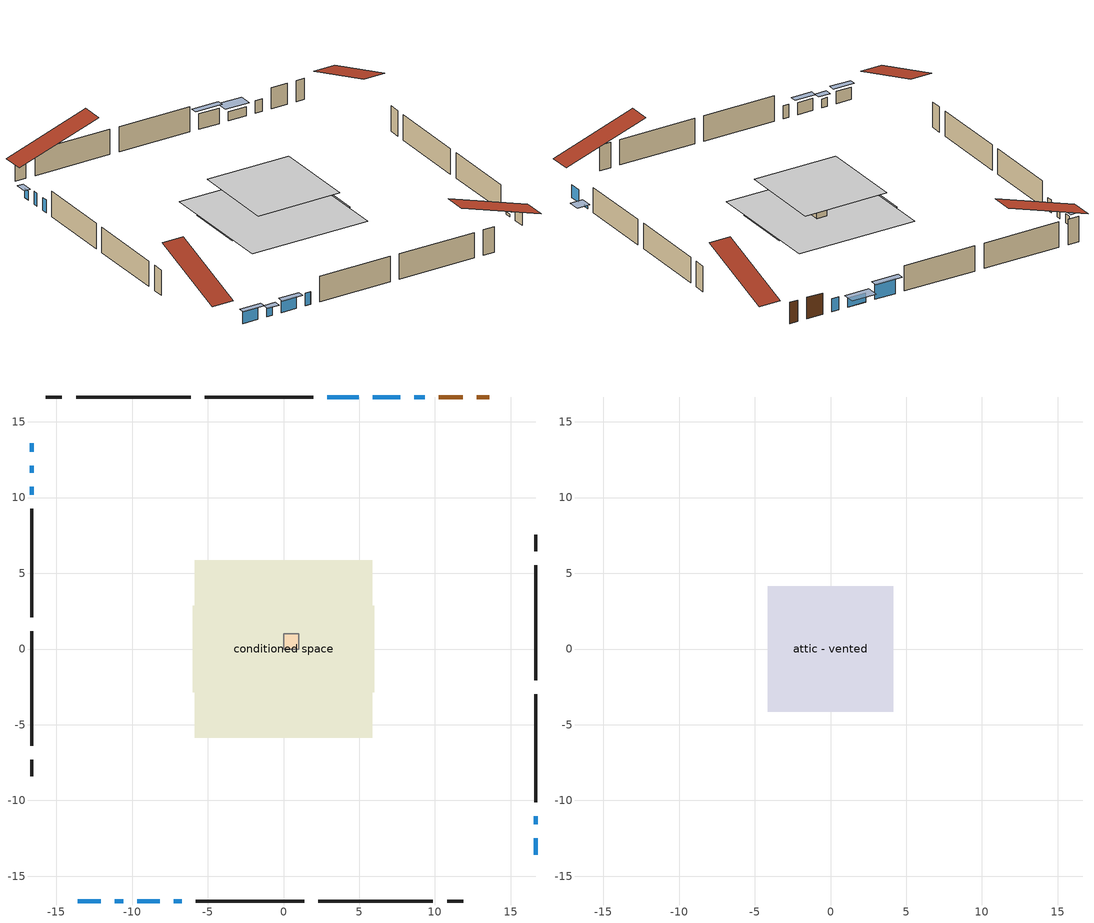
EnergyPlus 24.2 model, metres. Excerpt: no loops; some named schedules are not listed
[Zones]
conditioned space
 floor adiabatic (AdiabaticFloorConstruction): -5.85,-5.85 -5.85,5.85 5.85,5.85 5.85,-5.85 z0
 floor foundation (Slab1 construction): -5.98,-2.86 -5.98,2.86 5.98,2.86 5.98,-2.86 z0
 wall outside (AdiabaticWallConstruction 1): 13.59,16.64 12.76,16.64 / 11.83,16.64 10.24,16.64 z0:2.03
 wall outside (AdiabaticWallConstruction): 16.64,-13.59 16.64,-12.51 / 9.31,16.64 8.62,16.64 / -7.25,-16.64 -6.7,-16.64 / -16.64,12.1 -16.64,11.64 / -16.64,10.72 -16.64,10.17 z0:1.22; -13.59,-16.64 -12.06,-16.64 z0:1.17; -11.13,-16.64 -10.57,-16.64 z0:0.84; -9.65,-16.64 -8.17,-16.64 z0:1.14; -16.64,13.59 -16.64,13.03 z0:0.86; 16.64,-11.58 16.64,-11.04 z0:0.23; 7.69,16.64 5.89,16.64 z0:0.89; 4.96,16.64 2.88,16.64 z0:1.47
 wall outside (Wall1 construction): 1.95,16.64 -5.19,16.64 / -5.78,-16.64 1.36,-16.64 / -16.64,9.25 -16.64,2.11 / 16.64,-10.12 16.64,-2.98 z0:2.44
 wall outside (Wall2 construction): -6.12,16.64 -13.7,16.64 / 2.29,-16.64 9.87,-16.64 / -16.64,1.18 -16.64,-6.4 / 16.64,-2.05 16.64,5.53 z0:2.44
 wall outside (Wall3 construction): -14.63,16.64 -15.71,16.64 / 10.8,-16.64 11.88,-16.64 / -16.64,-7.33 -16.64,-8.41 / 16.64,6.46 16.64,7.54 z0:2.44
 window (WindowConstruction): 16.64,-13.59 16.64,-12.51 z0:1.22
 window (WindowConstruction 7): -13.59,-16.64 -12.06,-16.64 z0:1.17
 window (WindowConstruction 8): -11.13,-16.64 -10.58,-16.64 z0:0.84
 window (WindowConstruction 9): -9.65,-16.64 -8.17,-16.64 z0:1.14
 window (WindowConstruction 10): -16.64,13.59 -16.64,13.03 z0:0.86
 window (WindowConstruction 1): 9.31,16.64 8.62,16.64 z0:1.22
 window (WindowConstruction 2): -7.25,-16.64 -6.71,-16.64 z0:1.22
 window (WindowConstruction 3): -16.64,12.1 -16.64,11.64 z0:1.22
 window (WindowConstruction 4): -16.64,10.71 -16.64,10.18 z0:1.22
 window (WindowConstruction 11): 16.64,-11.58 16.64,-11.05 z0:0.23
 window (WindowConstruction 5): 7.69,16.64 5.89,16.64 z0:0.89
 window (WindowConstruction 6): 4.96,16.64 2.88,16.64 z0:1.47
 door (Door): 13.59,16.64 12.76,16.64 z0:2.03
 door (Door 1): 11.83,16.64 10.24,16.64 z0:2.03
 ceiling adiabatic (AdiabaticFloorConstruction): 5.85,-5.85 5.85,5.85 -5.85,5.85 -5.85,-5.85 z0
furnace airloop ret air zone
 floor adiabatic (AdiabaticConst): 0,0 0,1 1,1 1,0 z0
 wall adiabatic (AdiabaticConst): 0,1 0,0 1,0 1,1 0,1 z0:1
 ceiling adiabatic (AdiabaticConst): 1,0 1,1 0,1 0,0 z1
attic - vented
 floor to conditioned space (Floor1 construction Reversed): -4.13,-4.13 -4.13,4.13 4.13,4.13 4.13,-4.13 z2.44
 roof outside (Roof1 construction): 14.51,16.64,2.44 14.51,8.58,5.12 16.64,8.58,5.12 16.64,16.64,2.44; -14.51,-16.64,2.44 -14.51,-8.58,5.12 -16.64,-8.58,5.12 -16.64,-16.64,2.44; -16.64,14.51,2.44 -8.58,14.51,5.12 -8.58,16.64,5.12 -16.64,16.64,2.44; 16.64,-14.51,2.44 8.58,-14.51,5.12 8.58,-16.64,5.12 16.64,-16.64,2.44
shading: -11.76,-16.64 -13.88,-16.64 -13.88,-17.25 -11.76,-17.25 z1.47; -10.28,-16.64 -11.43,-16.64 -11.43,-17.25 -10.28,-17.25 z1.14; -7.88,-16.64 -9.94,-16.64 -9.94,-17.25 -7.88,-17.25 z1.44; -16.64,12.73 -16.64,13.88 -17.25,13.88 -17.25,12.73 z1.16; 16.64,-10.75 16.64,-11.88 17.86,-11.88 17.86,-10.75 z0.53; 5.59,16.64 7.99,16.64 7.99,17.86 5.59,17.86 z1.19; 2.58,16.64 5.26,16.64 5.26,17.25 2.58,17.25 z1.77
[Building]
Building 1: Terrain=Suburbs
[Site:Location]
Vancouver Intl AP_BC: Latitude {deg}=49.19; Longitude {deg}=-123.18; Time Zone {hr}=-8; Elevation {m}=4; Keep Site Location Information=Yes
[Site:GroundTemperature:Shallow]
8.06451, 6.96315, 6.87495, 7.3976, 9.49575, 11.5841, 13.3946, 14.5416, 14.639, 13.7062, 11.9418, 9.91751
[Site:WaterMainsTemperature]
Calculation Method=Schedule; Temperature Schedule=mains temperature schedule
[Material] Roughness=Rough; Thermal Absorptance=0.9
Name | Thickness {m} | Conductivity {W/m-K} | Density {kg/m3} | Specific Heat {J/kg-K} | Solar Absorptance | Visible Absorptance
asphalt or fiberglass shingles | 0.00635 | 0.162714 | 1121.4 | 1465.45 | 0.4 | 0.4
ceiling stud and cavity | 0.1397 | 0.0798965 | 65.682 | 1177.47 | 0.7 | 0.7
concrete 4.0 in. | 0.1016 | 1.803125 | 2242.8 | 837.4 | 0.7 | 0.7
door material | 0.04445 | 0.327969 | 512.64 | 1214.23 | 0.7 | 0.7
floor covering | 0.0127 | 0.0433444 | 54.468 | 1339.84 | 0.6 | 0.6
floor rigid ins; wall rigid ins | 0.512978 | 0.029427 | 32.04 | 1214.23 | 0.7 | 0.7
floor stud and cavity | 0.1397 | 1.75129 | 37.0049 | 1207.88 | 0.7 | 0.7
furniture material conditioned space 1 | 0.1524 | 0.115458 | 640.8 | 1214.23 | 0.6 | 0.6
gypsum board | 0.0127 | 0.160291 | 801 | 837.4 | 0.6 | 0.6
osb sheathing 0.5 in. | 0.0127 | 0.115458 | 512.64 | 1214.23 | 0.7 | 0.7
osb sheathing 0.75 in. | 0.01905 | 0.115458 | 512.64 | 1214.23 | 0.7 | 0.7
wall stud and cavity | 0.1397 | 0.128797 | 139.0536 | 1170.24 | 0.7 | 0.7
wall stud and cavity 1 | 0.1397 | 0.12838 | 139.0536 | 1170.24 | 0.7 | 0.7
wall stud and cavity 2 | 0.1397 | 0.109433 | 139.0536 | 1170.24 | 0.7 | 0.7
wall stud and cavity 3 | 0.0889 | 0.380278 | 52.3479 | 1209.89 | 0.7 | 0.7
wall stud and cavity 4 | 0.0889 | 0.391764 | 83.0341 | 1211.67 | 0.7 | 0.7
wood siding | 0.0254 | 0.102417 | 544.68 | 1172.36 | 0.4 | 0.4
wood siding 1; wood siding 2 | 0.0254 | 0.102417 | 544.68 | 1172.36 | 0.7 | 0.7
[Material:NoMass]
Adiabatic: Roughness=Rough; Thermal Resistance {m2-K/W}=176.1; Thermal Absorptance=0.9; Solar Absorptance=0.7; Visible Absorptance=0.7
[WindowMaterial:SimpleGlazingSystem]
Name | U-Factor {W/m2-K} | Solar Heat Gain Coefficient
WindowMaterial | 5.17039 | 0.63
WindowMaterial 1 | 4.91147 | 0.64
WindowMaterial 10 | 5.80348 | 0.53
WindowMaterial 2 | 5.34981 | 0.62
WindowMaterial 3 | 4.73659 | 0.65
WindowMaterial 4 | 4.36695 | 0.67
WindowMaterial 5 | 3.94167 | 0.7
WindowMaterial 6 | 4.28235 | 0.68
WindowMaterial 7 | 5.53662 | 0.61
WindowMaterial 8 | 4.32323 | 0.68
WindowMaterial 9 | 5.50028 | 0.61
[Construction]
AdiabaticConst: Adiabatic
AdiabaticFloorConstruction: floor stud and cavity, floor rigid ins, osb sheathing 0.75 in., floor covering
AdiabaticWallConstruction: wood siding 1, wall rigid ins, wall stud and cavity 3, gypsum board
AdiabaticWallConstruction 1: wood siding 2, wall rigid ins, wall stud and cavity 3, gypsum board
Door; Door 1: door material
Floor1 construction Reversed: gypsum board, ceiling stud and cavity
furniture construction conditioned space 1: furniture material conditioned space 1
PartitionWallConstruction: gypsum board, wall stud and cavity 4, gypsum board
Roof1 construction: asphalt or fiberglass shingles
Slab1 construction: concrete 4.0 in.
Wall1 construction: wood siding, osb sheathing 0.5 in., wall stud and cavity, gypsum board
Wall2 construction: wood siding, osb sheathing 0.5 in., wall stud and cavity 1, gypsum board
Wall3 construction: wood siding, osb sheathing 0.5 in., wall stud and cavity 2, gypsum board
WindowConstruction; WindowConstruction 2: WindowMaterial
WindowConstruction 1: WindowMaterial 1
WindowConstruction 10: WindowMaterial 9
WindowConstruction 11: WindowMaterial 10
WindowConstruction 3: WindowMaterial 2
WindowConstruction 4: WindowMaterial 3
WindowConstruction 5: WindowMaterial 4
WindowConstruction 6: WindowMaterial 5
WindowConstruction 7: WindowMaterial 6
WindowConstruction 8: WindowMaterial 7
WindowConstruction 9: WindowMaterial 8
[Zone] Multiplier=1
Name | Volume {m3} | Part of Total Floor Area
attic - vented | 29.8018 | Yes
conditioned space | 354.3 | Yes
furnace airloop ret air zone | 1 | No
[Space]
Name | Zone | Volume {m3} | Space Type
attic - vented 1 | attic - vented | 29.8018
conditioned space 1 | conditioned space | 354.3
furnace airloop ret air space | furnace airloop ret air zone |  | Plenum Space Type
[OtherEquipment] Design Level Calculation Method=EquipmentLevel
Name | Fuel Type | Zone or ZoneList or Space or SpaceList | Schedule | Design Level {W} | Fraction Latent | Fraction Radiant | Fraction Lost
furnace airloop_0 RetCondToDZ; furnace airloop_0 SupCondToDZ; furnace airloop_0 SupSensLkToDZ | None | attic - vented 1 | Always On Discrete | 0 | 0 | 0 | 0
furnace airloop_0 SupLatLkToDZ | None | attic - vented 1 | Always On Discrete | 0 | 1 | 0 | 0
clothes dryer 1 | Electricity | conditioned space 1 | clothes dryer schedule | 0 | 0.015 | 0.081 | 0.85
cooking range 1 | Electricity | conditioned space 1 | cooking range schedule | 0 | 0.08 | 0.432 | 0.2
furnace airloop_0 SupCondToLv; furnace airloop_0 SupSensLkToCond; mech vent house fan sensible load | None | conditioned space 1 | Always On Discrete | 0 | 0 | 0 | 0
furnace airloop_0 SupLatLkToCond; mech vent house fan latent load | None | conditioned space 1 | Always On Discrete | 0 | 1 | 0 | 0
general water use latent | None | conditioned space 1 | general water use schedule | 62.594 | 1 | 0 | 0
general water use sensible | None | conditioned space 1 | general water use schedule | -61.6891 | 0 | 0.6 | 0
water heater energy adjustment1 | NaturalGas | conditioned space 1 | Always On Discrete | 0.01 | 0 | 0 | 1
furnace airloop_0 RetCondToRP; furnace airloop_0 RetSensLkToRP | None | furnace airloop ret air space | Always On Discrete | 0 | 0 | 0 | 0
furnace airloop_0 RetLatLkToRP | None | furnace airloop ret air space | Always On Discrete | 0 | 1 | 0 | 0
[ZoneInfiltration:DesignFlowRate] Schedule=Always On Discrete; Design Flow Rate Calculation Method=Flow/Zone; Design Flow Rate {m3/s}=0
Name | Zone or ZoneList or Space or SpaceList
attic_vented 1 duct leakage imbalance infil flow | attic - vented 1
infil flow; natural vent flow; whole house fan flow | conditioned space 1
[ZoneInfiltration:EffectiveLeakageArea]
infil attic - vented 1: Zone or Space=attic - vented 1; Schedule=Always On Discrete; Effective Air Leakage Area {cm2}=2829.52; Stack Coefficient=0.000186693; Wind Coefficient=9.23175e-06
[ZoneMixing] Schedule=Always On Continuous; Design Flow Rate Calculation Method=Flow/Zone; Design Flow Rate {m3/s}=0
Name | Zone or Space | Source Zone or Space
furnace airloop_0 ZoneMixCondToDZ mix; whole house fan mix | attic - vented | conditioned space
furnace airloop_0 ZoneMixDZToCond mix | conditioned space | attic - vented
[SurfaceProperty:ExposedFoundationPerimeter]
Slab1: Exposed Perimeter Calculation Method=TotalExposedPerimeter; Total Exposed Perimeter {m}=35.357
[InternalMass] Zone or ZoneList=conditioned space; Space or SpaceList=conditioned space 1
Name | Construction | Surface Area {m2}
furniture mass conditioned space 1 | furniture construction conditioned space 1 | 82.0719
partition wall mass | PartitionWallConstruction | 205.18
[Lights]
interior lighting: Zone or ZoneList or Space or SpaceList=conditioned space 1; Schedule=interior lighting schedule; Design Level Calculation Method=LightingLevel; Lighting Level {W}=343.2; Return Air Fraction=0; Fraction Radiant=0.6; Fraction Visible=0.2; Fraction Replaceable=1
[People]
occupants: Zone or ZoneList or Space or SpaceList=conditioned space 1; Number of People Schedule=occupants schedule; Number of People Calculation Method=People; Number of People=3; Fraction Radiant=0.314171; Sensible Heat Fraction=0.56303; Activity Level Schedule=occupants activity schedule; Carbon Dioxide Generation Rate {m3/s-W}=0; Enable ASHRAE 55 Comfort Warnings=No; Mean Radiant Temperature Calculation Type=EnclosureAveraged
[ElectricEquipment] Zone or ZoneList or Space or SpaceList=conditioned space 1; Design Level Calculation Method=EquipmentLevel
Name | Schedule | Design Level {W} | Fraction Latent | Fraction Radiant | Fraction Lost
clothes dryer | clothes dryer schedule | 140.772 | 0.015 | 0.081 | 0.85
clothes washer | clothes washer schedule | 32.1985 | 0.03 | 0.162 | 0.7
cooking range | cooking range schedule | 215.147 | 0.08 | 0.432 | 0.2
dishwasher | dishwasher schedule | 66.8632 | 0.3 | 0.18 | 0.4
fridge | fridge schedule | 72.9452 | 0 | 0.6 | 0
mech vent bath fan 0 | mech vent bath fan 0 schedule | 25.1 | 0 | 0 | 1
mech vent bath fan 1 | mech vent bath fan 1 schedule | 25.1 | 0 | 0 | 1
mech vent house fan | mech vent house fan schedule | 0 | 0 | 0 | 1
mech vent house fan cfis | mech vent house fan cfis schedule | 0 | 0 | 0 | 0
mech vent range fan 0 | mech vent range fan 0 schedule | 57 | 0 | 0 | 1
misc plug loads | misc plug loads schedule | 494.7 | 0.045 | 0.513 | 0.1
whole house fan | Always On Discrete | 0 | 0 | 0 | 1
[SpaceList]
Plenum Space Type: furnace airloop ret air space
[AvailabilityManager:Scheduled]
furnace airloop Availability Manager: Schedule=Always On Discrete
[AirLoopHVAC:ReturnPlenum]
Air Loop HVAC Return Plenum 1: Zone=furnace airloop ret air zone
[Foundation:Kiva]
Foundation Kiva 1: Initial Indoor Air Temperature {C}=18; Wall Height Above Grade {m}=0.1016; Wall Depth Below Slab {m}=0.2032
[Foundation:Kiva:Settings]
Soil Conductivity {W/m-K}=0.849921; Soil Density {kg/m3}=1842.3; Soil Specific Heat {J/kg-K}=418.7; Ground Solar Absorptivity=0.9; Ground Thermal Absorptivity=0.9; Ground Surface Roughness {m}=0.03; Far-Field Width {m}=40; Deep-Ground Boundary Condition=ZeroFlux; Deep-Ground Depth {m}=40; Minimum Cell Dimension {m}=0.2; Maximum Cell Growth Coefficient=3; Simulation Timestep=Timestep
[Exterior:Lights]
exterior lighting: Schedule=exterior lighting schedule; Design Level {W}=75.6
[EnergyManagementSystem:GlobalVariable]
furnace_airloop_0_DuctImbalLkExhFanEquivCond
furnace_airloop_0_DuctImbalLkExhFanEquivDZ
furnace_airloop_0_DuctImbalLkSupFanEquivCond
furnace_airloop_0_DuctImbalLkSupFanEquivDZ
furnace_airloop_0_DZ_T
furnace_airloop_0_DZ_W
furnace_airloop_0_RetCondToDZ
furnace_airloop_0_RetCondToRP
furnace_airloop_0_RetLatLkToRP
furnace_airloop_0_RetSensLkToRP
furnace_airloop_0_SupCondToDZ
furnace_airloop_0_SupCondToLv
furnace_airloop_0_SupLatLkToCond
furnace_airloop_0_SupLatLkToDZ
furnace_airloop_0_SupSensLkToCond
furnace_airloop_0_SupSensLkToDZ
furnace_airloop_0_ZoneMixCondToDZ
furnace_airloop_0_ZoneMixDZToCond
furnace_airloop_AH_MFR
furnace_airloop_AH_Tout
furnace_airloop_AH_VFR
furnace_airloop_AH_Wout
furnace_airloop_Fan_RTF
furnace_airloop_RA_T
furnace_airloop_Ra_W
infil_program_Qfan
infil_program_Qinf
natural_vent_program_Qnv
natural_vent_program_Qwhf
[EnergyManagementSystem:Sensor]
Name | Output:Variable or Output:Meter Index Key | Output:Variable or Output:Meter
airflow_gain | infil flow | Infiltration Sensible Heat Gain Energy
airflow_gain_1 | natural vent flow | Infiltration Sensible Heat Gain Energy
airflow_gain_2 | whole house fan flow | Infiltration Sensible Heat Gain Energy
airflow_loss | infil flow | Infiltration Sensible Heat Loss Energy
airflow_loss_1 | natural vent flow | Infiltration Sensible Heat Loss Energy
airflow_loss_2 | whole house fan flow | Infiltration Sensible Heat Loss Energy
clg_load_cond |  | Cooling:EnergyTransfer:Zone:CONDITIONED SPACE
clg_load_duct |  | Cooling:EnergyTransfer:Zone:FURNACE AIRLOOP RET AIR ZONE
clg_sp_s; clg_sp_s_1 | cooling setpoint | Schedule Value
clothes_dryer_exhaust_0_sch_s | clothes dryer exhaust 0 schedule | Schedule Value
cool_season | cooling season schedule | Schedule Value
ducts_conv | furnace airloop_0 RetCondToRP | Other Equipment Convective Heating Energy
ducts_conv_1 | furnace airloop_0 RetLatLkToRP | Other Equipment Convective Heating Energy
ducts_conv_2 | furnace airloop_0 RetSensLkToRP | Other Equipment Convective Heating Energy
ducts_conv_3 | furnace airloop_0 SupCondToLv | Other Equipment Convective Heating Energy
ducts_conv_4 | furnace airloop_0 SupLatLkToCond | Other Equipment Convective Heating Energy
ducts_conv_5 | furnace airloop_0 SupSensLkToCond | Other Equipment Convective Heating Energy
ducts_rad | furnace airloop_0 RetCondToRP | Other Equipment Radiant Heating Energy
ducts_rad_1 | furnace airloop_0 RetLatLkToRP | Other Equipment Radiant Heating Energy
ducts_rad_2 | furnace airloop_0 RetSensLkToRP | Other Equipment Radiant Heating Energy
ducts_rad_3 | furnace airloop_0 SupCondToLv | Other Equipment Radiant Heating Energy
ducts_rad_4 | furnace airloop_0 SupLatLkToCond | Other Equipment Radiant Heating Energy
ducts_rad_5 | furnace airloop_0 SupSensLkToCond | Other Equipment Radiant Heating Energy
furnace_airloop_0_DZ_T_s | attic - vented | Zone Air Temperature
furnace_airloop_0_DZ_W_s | attic - vented | Zone Mean Air Humidity Ratio
furnace_airloop_AH_MFR_s | Node 5 | System Node Mass Flow Rate
furnace_airloop_AH_Tout_s | Node 5 | System Node Temperature
furnace_airloop_AH_VFR_s | Node 5 | System Node Current Density Volume Flow Rate
furnace_airloop_AH_Wout_s | Node 5 | System Node Humidity Ratio
furnace_airloop_RA_T_s | Node 8 | System Node Temperature
furnace_airloop_Ra_W_s | Node 8 | System Node Humidity Ratio
htg_load_cond |  | Heating:EnergyTransfer:Zone:CONDITIONED SPACE
htg_load_duct |  | Heating:EnergyTransfer:Zone:FURNACE AIRLOOP RET AIR ZONE
htg_sp_s; htg_sp_s_1 | heating setpoint | Schedule Value
ig_ee_conv | clothes dryer | Electric Equipment Convective Heating Energy
ig_ee_conv_2 | cooking range | Electric Equipment Convective Heating Energy
ig_ee_conv_4 | fridge | Electric Equipment Convective Heating Energy
ig_ee_conv_5 | misc plug loads | Electric Equipment Convective Heating Energy
ig_ee_conv_6 | whole house fan | Electric Equipment Convective Heating Energy
ig_ee_rad | clothes dryer | Electric Equipment Radiant Heating Energy
ig_ee_rad_2 | cooking range | Electric Equipment Radiant Heating Energy
ig_ee_rad_4 | fridge | Electric Equipment Radiant Heating Energy
ig_ee_rad_5 | misc plug loads | Electric Equipment Radiant Heating Energy
ig_ee_rad_6 | whole house fan | Electric Equipment Radiant Heating Energy
ig_lgt_conv | interior lighting | Lights Convective Heating Energy
ig_lgt_rad | interior lighting | Lights Radiant Heating Energy
ig_lgt_vis | interior lighting | Lights Visible Radiation Heating Energy
ig_oe_conv | clothes dryer 1 | Other Equipment Convective Heating Energy
ig_oe_conv_1 | cooking range 1 | Other Equipment Convective Heating Energy
ig_oe_conv_2 | general water use latent | Other Equipment Convective Heating Energy
ig_oe_conv_3 | general water use sensible | Other Equipment Convective Heating Energy
ig_oe_conv_4 | water heater energy adjustment1 | Other Equipment Convective Heating Energy
ig_oe_rad | clothes dryer 1 | Other Equipment Radiant Heating Energy
ig_oe_rad_1 | cooking range 1 | Other Equipment Radiant Heating Energy
ig_oe_rad_2 | general water use latent | Other Equipment Radiant Heating Energy
ig_oe_rad_3 | general water use sensible | Other Equipment Radiant Heating Energy
ig_oe_rad_4 | water heater energy adjustment1 | Other Equipment Radiant Heating Energy
ig_ppl_conv | occupants | People Convective Heating Energy
ig_ppl_rad | occupants | People Radiant Heating Energy
im_conv | furniture mass conditioned space 1 | Surface Inside Face Convection Heat Gain Energy
im_conv_1 | partition wall mass | Surface Inside Face Convection Heat Gain Energy
im_ig | furniture mass conditioned space 1 | Surface Inside Face Internal Gains Radiation Heat Gain Energy
im_ig_1 | partition wall mass | Surface Inside Face Internal Gains Radiation Heat Gain Energy
im_lgt | furniture mass conditioned space 1 | Surface Inside Face Lights Radiation Heat Gain Energy
im_lgt_1 | partition wall mass | Surface Inside Face Lights Radiation Heat Gain Energy
im_sol | furniture mass conditioned space 1 | Surface Inside Face Solar Radiation Heat Gain Energy
im_sol_1 | partition wall mass | Surface Inside Face Solar Radiation Heat Gain Energy
im_surf | furniture mass conditioned space 1 | Surface Inside Face Net Surface Thermal Radiation Heat Gain Energy
im_surf_1 | partition wall mass | Surface Inside Face Net Surface Thermal Radiation Heat Gain Energy
mech_vent_bath_fan_0_sch_s | mech vent bath fan 0 schedule | Schedule Value
mech_vent_bath_fan_1_sch_s | mech vent bath fan 1 schedule | Schedule Value
mech_vent_range_fan_0_sch_s | mech vent range fan 0 schedule | Schedule Value
mv_conv | mech vent bath fan 0 | Electric Equipment Convective Heating Energy
mv_conv_1 | mech vent bath fan 1 | Electric Equipment Convective Heating Energy
mv_conv_2 | mech vent house fan | Electric Equipment Convective Heating Energy
mv_conv_3 | mech vent house fan cfis | Electric Equipment Convective Heating Energy
mv_conv_4 | mech vent range fan 0 | Electric Equipment Convective Heating Energy
mv_conv_5 | mech vent house fan latent load | Other Equipment Convective Heating Energy
mv_conv_6 | mech vent house fan sensible load | Other Equipment Convective Heating Energy
mv_rad | mech vent bath fan 0 | Electric Equipment Radiant Heating Energy
mv_rad_1 | mech vent bath fan 1 | Electric Equipment Radiant Heating Energy
mv_rad_2 | mech vent house fan | Electric Equipment Radiant Heating Energy
mv_rad_3 | mech vent house fan cfis | Electric Equipment Radiant Heating Energy
mv_rad_4 | mech vent range fan 0 | Electric Equipment Radiant Heating Energy
mv_rad_5 | mech vent house fan latent load | Other Equipment Radiant Heating Energy
mv_rad_6 | mech vent house fan sensible load | Other Equipment Radiant Heating Energy
natural_vent_s | natural vent schedule | Schedule Value
out_pb_s |  | Site Outdoor Air Barometric Pressure
out_wt_s |  | Site Outdoor Air Humidity Ratio
site_vw_s |  | Site Wind Speed
ss_back_out | Window1 | Surface Window Shortwave from Zone Back Out Window Heat Transfer Rate
ss_back_out_1 | Window10 | Surface Window Shortwave from Zone Back Out Window Heat Transfer Rate
ss_back_out_10 | Window8 | Surface Window Shortwave from Zone Back Out Window Heat Transfer Rate
ss_back_out_11 | Window9 | Surface Window Shortwave from Zone Back Out Window Heat Transfer Rate
ss_back_out_2 | Window11 | Surface Window Shortwave from Zone Back Out Window Heat Transfer Rate
ss_back_out_3 | Window12 | Surface Window Shortwave from Zone Back Out Window Heat Transfer Rate
ss_back_out_4 | Window13 | Surface Window Shortwave from Zone Back Out Window Heat Transfer Rate
ss_back_out_5 | Window3 | Surface Window Shortwave from Zone Back Out Window Heat Transfer Rate
ss_back_out_6 | Window4 | Surface Window Shortwave from Zone Back Out Window Heat Transfer Rate
ss_back_out_7 | Window5 | Surface Window Shortwave from Zone Back Out Window Heat Transfer Rate
ss_back_out_8 | Window6 | Surface Window Shortwave from Zone Back Out Window Heat Transfer Rate
ss_back_out_9 | Window7 | Surface Window Shortwave from Zone Back Out Window Heat Transfer Rate
ss_conv | Door1 | Surface Inside Face Convection Heat Gain Energy
ss_conv_1 | Door2 | Surface Inside Face Convection Heat Gain Energy
ss_conv_10 | Window6 | Surface Inside Face Convection Heat Gain Energy
ss_conv_11 | Window7 | Surface Inside Face Convection Heat Gain Energy
ss_conv_12 | Window8 | Surface Inside Face Convection Heat Gain Energy
ss_conv_13 | Window9 | Surface Inside Face Convection Heat Gain Energy
ss_conv_2 | Window1 | Surface Inside Face Convection Heat Gain Energy
ss_conv_3 | Window10 | Surface Inside Face Convection Heat Gain Energy
ss_conv_4 | Window11 | Surface Inside Face Convection Heat Gain Energy
ss_conv_5 | Window12 | Surface Inside Face Convection Heat Gain Energy
ss_conv_6 | Window13 | Surface Inside Face Convection Heat Gain Energy
ss_conv_7 | Window3 | Surface Inside Face Convection Heat Gain Energy
ss_conv_8 | Window4 | Surface Inside Face Convection Heat Gain Energy
ss_conv_9 | Window5 | Surface Inside Face Convection Heat Gain Energy
ss_ig | Door1 | Surface Inside Face Internal Gains Radiation Heat Gain Energy
ss_ig_1 | Door2 | Surface Inside Face Internal Gains Radiation Heat Gain Energy
ss_ig_10 | Window6 | Surface Inside Face Internal Gains Radiation Heat Gain Energy
ss_ig_11 | Window7 | Surface Inside Face Internal Gains Radiation Heat Gain Energy
ss_ig_12 | Window8 | Surface Inside Face Internal Gains Radiation Heat Gain Energy
